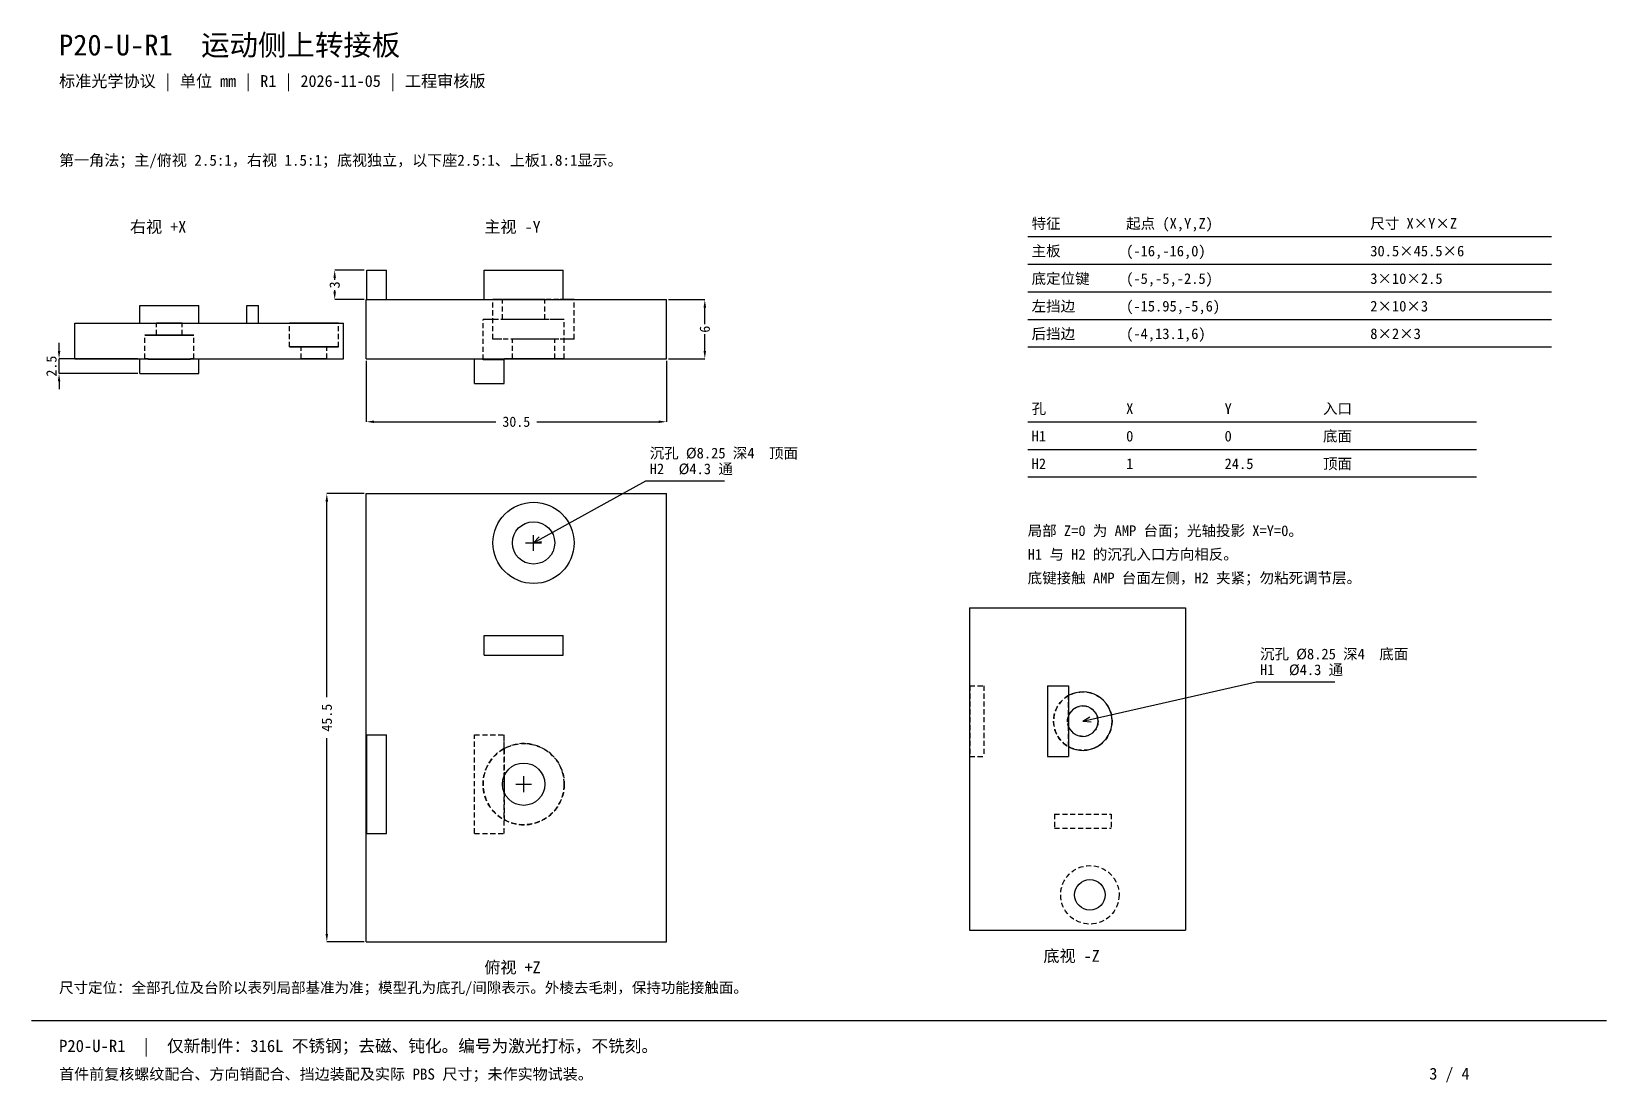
# Model space of a CAD drawing. Header units: millimetres. Extents: x 10 to 410, y 16 to 283.
import ezdxf

# ---------------------------------------------------------------- set-up
doc = ezdxf.new("R2010")
doc.units = ezdxf.units.MM
doc.linetypes.add('HIDDEN_CUSTOM', pattern=[2, 1.3, -0.7])
doc.layers.add('HIDDEN', color=7, linetype='HIDDEN_CUSTOM')
doc.layers.add('VISIBLE', color=7, linetype='Continuous')
doc.styles.add('CN', font='simsun.ttf')
doc.dimstyles.get("Standard").update_dxf_attribs({"dimtxt": 2.5, "dimasz": 2.5, "dimexe": 1.25, "dimexo": 0.625, "dimtad": 1, "dimcen": 2.5, "dimazin": 3, "dimtfac": 1, "dimtmove": 0, "dimatfit": 3})

# ---------------------------------------------------------------- blocks, each defined once
blk = doc.blocks.new('_CLOSEDFILLED')
at = {"color": 0, "linetype": 'BYBLOCK'}
blk.add_solid([(-1, 0.16), (0, 0), (-1, -0.16)], dxfattribs=at)
blk = doc.blocks.new('*D1')
for p, q in [((95, 199.5), (95, 184)), ((171.25, 199.5), (171.25, 184)), ((97, 184), (127.925, 184)), ((138.325, 184), (169.25, 184))]:
    blk.add_line(p, q)
at = {"layer": 'Defpoints'}
for p in [(95, 200), (171.25, 200), (95, 184)]:
    blk.add_point(p, dxfattribs=at)
at = {"xscale": 2, "yscale": 2, "rotation": 180}
blk.add_blockref('_CLOSEDFILLED', (95, 184), dxfattribs=at)
at = {"xscale": 2, "yscale": 2}
blk.add_blockref('_CLOSEDFILLED', (171.25, 184), dxfattribs=at)
at = {"insert": (133.125, 184), "char_height": 2.6, "attachment_point": 5}
blk.add_mtext('30.5', dxfattribs=at)
blk = doc.blocks.new('*D2')
for p, q in [((171.75, 215), (181, 215)), ((181, 208.8), (181, 213)), ((181, 202), (181, 206.2)), ((171.75, 200), (181, 200))]:
    blk.add_line(p, q)
at = {"layer": 'Defpoints'}
for p in [(171.25, 215), (171.25, 200), (181, 200)]:
    blk.add_point(p, dxfattribs=at)
at = {"xscale": 2, "yscale": 2}
for p, rotation in [((181, 215), 90), ((181, 200), 270)]:
    blk.add_blockref('_CLOSEDFILLED', p, dxfattribs=dict(at, rotation=rotation))
at = {"insert": (181, 207.5), "char_height": 2.6, "attachment_point": 5, "rotation": 90}
blk.add_mtext('6', dxfattribs=at)
blk = doc.blocks.new('*D3')
for p, q in [((94.5, 165.75), (85, 165.75)), ((85, 114.075), (85, 163.75)), ((85, 54), (85, 103.675)), ((94.5, 52), (85, 52))]:
    blk.add_line(p, q)
at = {"layer": 'Defpoints'}
for p in [(95, 165.75), (85, 52), (95, 52)]:
    blk.add_point(p, dxfattribs=at)
at = {"xscale": 2, "yscale": 2}
for p, rotation in [((85, 165.75), 90), ((85, 52), 270)]:
    blk.add_blockref('_CLOSEDFILLED', p, dxfattribs=dict(at, rotation=rotation))
at = {"insert": (85, 108.875), "char_height": 2.6, "attachment_point": 5, "rotation": 90}
blk.add_mtext('45.5', dxfattribs=at)
blk = doc.blocks.new('*D4')
for p, q in [((17, 202), (17, 204)), ((37, 200), (17, 200)), ((17, 196.25), (17, 200)), ((37, 196.25), (17, 196.25)), ((17, 194.25), (17, 192.25))]:
    blk.add_line(p, q)
at = {"layer": 'Defpoints'}
for p in [(37.5, 200), (17, 196.25), (37.5, 196.25)]:
    blk.add_point(p, dxfattribs=at)
at = {"xscale": 2, "yscale": 2}
for p, rotation in [((17, 200), 270), ((17, 196.25), 90)]:
    blk.add_blockref('_CLOSEDFILLED', p, dxfattribs=dict(at, rotation=rotation))
at = {"insert": (15.075, 198.125), "char_height": 2.6, "attachment_point": 5, "rotation": 90}
blk.add_mtext('2.5', dxfattribs=at)
blk = doc.blocks.new('*D5')
for p, q in [((94.5, 222.5), (87, 222.5)), ((87, 220.05), (87, 220.5)), ((87, 217), (87, 217.45)), ((94.5, 215), (87, 215))]:
    blk.add_line(p, q)
at = {"layer": 'Defpoints'}
for p in [(95, 222.5), (87, 215), (95, 215)]:
    blk.add_point(p, dxfattribs=at)
at = {"xscale": 2, "yscale": 2}
for p, rotation in [((87, 222.5), 90), ((87, 215), 270)]:
    blk.add_blockref('_CLOSEDFILLED', p, dxfattribs=dict(at, rotation=rotation))
at = {"insert": (87, 218.75), "char_height": 2.6, "attachment_point": 5, "rotation": 90}
blk.add_mtext('3', dxfattribs=at)

msp = doc.modelspace()

# ---------------------------------------------------------------- linework, layer by layer
at = {"layer": 'HIDDEN'}
for p, q in [((95.125, 215), (100.125, 215)), ((125, 215), (145, 215)), ((127.188, 205), (127.188, 215)), ((129.625, 210), (129.625, 215)), ((140.375, 210), (140.375, 215)), ((147.812, 205), (147.812, 215)), ((37.5, 209), (52.5, 209)), ((41.775, 206), (41.775, 209)), ((48.225, 206), (48.225, 209)), ((64.65, 209), (67.65, 209)), ((75.562, 203), (75.562, 209)), ((87.938, 203), (87.938, 209)), ((124.688, 199.75), (124.688, 210)), ((145.312, 200), (145.312, 210)), ((38.812, 200), (38.812, 206)), ((51.188, 200), (51.188, 206)), ((132.125, 200), (132.125, 205)), ((142.875, 200), (142.875, 205)), ((37.5, 200), (52.5, 200)), ((37.5, 200), (39.588, 200)), ((50.412, 200), (52.5, 200)), ((78.525, 200), (78.525, 203)), ((84.975, 200), (84.975, 203)), ((122.5, 200), (130, 200)), ((130, 199.75), (130, 200)), ((248.29, 117), (248.29, 99)), ((248.29, 117), (251.89, 117)), ((251.89, 117), (251.89, 99)), ((273.4, 117), (273.4, 114.494)), ((273.4, 101.506), (273.4, 114.494)), ((122.5, 79.5), (122.5, 104.5)), ((122.5, 104.5), (130, 104.5)), ((130, 101.019), (130, 104.5)), ((130, 79.5), (130, 104.5)), ((130, 101.019), (130, 93.972)), ((273.4, 101.506), (273.4, 99)), ((248.29, 99), (251.89, 99)), ((130, 90.028), (130, 82.981)), ((269.8, 84.42), (269.8, 80.82)), ((269.8, 84.42), (284.2, 84.42)), ((284.2, 84.42), (284.2, 80.82)), ((130, 79.5), (130, 82.981)), ((269.8, 80.82), (284.2, 80.82)), ((122.5, 79.5), (130, 79.5))]:
    msp.add_line(p, q, dxfattribs=at)
for points in [[(147.812, 215), (147.554, 215), (146.791, 215), (145.563, 215), (143.93, 215), (141.974, 215), (139.795, 215), (137.5, 215), (135.205, 215), (133.026, 215), (131.07, 215), (129.437, 215), (128.209, 215), (127.446, 215), (127.188, 215)], [(140.375, 215), (140.24, 215), (139.843, 215), (139.202, 215), (138.351, 215), (137.332, 215), (136.196, 215), (135, 215), (133.804, 215), (132.668, 215), (131.649, 215), (130.798, 215), (130.157, 215), (129.76, 215), (129.625, 215)], [(48.225, 209), (48.144, 209), (47.906, 209), (47.521, 209), (47.011, 209), (46.399, 209), (45.718, 209), (45, 209), (44.282, 209), (43.601, 209), (42.989, 209), (42.479, 209), (42.094, 209), (41.856, 209), (41.775, 209)], [(41.775, 209), (41.795, 209), (41.856, 209), (41.956, 209), (42.094, 209), (42.269, 209), (42.479, 209), (42.72, 209), (42.989, 209), (43.284, 209), (43.601, 209), (43.935, 209), (44.282, 209), (44.639, 209), (45, 209)], [(45, 209), (45.361, 209), (45.718, 209), (46.065, 209), (46.399, 209), (46.716, 209), (47.011, 209), (47.28, 209), (47.521, 209), (47.731, 209), (47.906, 209), (48.044, 209), (48.144, 209), (48.205, 209), (48.225, 209)], [(87.938, 209), (87.782, 209), (87.325, 209), (86.588, 209), (85.608, 209), (84.435, 209), (83.127, 209), (81.75, 209), (80.373, 209), (79.065, 209), (77.892, 209), (76.912, 209), (76.175, 209), (75.718, 209), (75.562, 209)], [(75.562, 209), (75.601, 209), (75.718, 209), (75.91, 209), (76.175, 209), (76.511, 209), (76.912, 209), (77.375, 209), (77.892, 209), (78.458, 209), (79.065, 209), (79.706, 209), (80.373, 209), (81.057, 209), (81.75, 209)], [(81.75, 209), (82.443, 209), (83.127, 209), (83.794, 209), (84.435, 209), (85.042, 209), (85.608, 209), (86.125, 209), (86.588, 209), (86.989, 209), (87.325, 209), (87.59, 209), (87.782, 209), (87.899, 209), (87.938, 209)], [(145.312, 210), (145.054, 210), (144.291, 210), (143.063, 210), (141.43, 210), (139.474, 210), (137.295, 210), (135, 210), (132.705, 210), (130.526, 210), (128.57, 210), (126.937, 210), (125.709, 210), (124.946, 210), (124.688, 210)], [(140.375, 210), (140.24, 210), (139.843, 210), (139.202, 210), (138.351, 210), (137.332, 210), (136.196, 210), (135, 210), (133.804, 210), (132.668, 210), (131.649, 210), (130.798, 210), (130.157, 210), (129.76, 210), (129.625, 210)], [(38.812, 206), (38.851, 206), (38.968, 206), (39.16, 206), (39.425, 206), (39.761, 206), (40.162, 206), (40.625, 206), (41.142, 206), (41.708, 206), (42.315, 206), (42.956, 206), (43.623, 206), (44.307, 206), (45, 206)], [(51.188, 206), (51.032, 206), (50.575, 206), (49.838, 206), (48.858, 206), (47.685, 206), (46.377, 206), (45, 206), (43.623, 206), (42.315, 206), (41.142, 206), (40.162, 206), (39.425, 206), (38.968, 206), (38.812, 206)], [(48.225, 206), (48.144, 206), (47.906, 206), (47.521, 206), (47.011, 206), (46.399, 206), (45.718, 206), (45, 206), (44.282, 206), (43.601, 206), (42.989, 206), (42.479, 206), (42.094, 206), (41.856, 206), (41.775, 206)], [(41.775, 206), (41.795, 206), (41.856, 206), (41.956, 206), (42.094, 206), (42.269, 206), (42.479, 206), (42.72, 206), (42.989, 206), (43.284, 206), (43.601, 206), (43.935, 206), (44.282, 206), (44.639, 206), (45, 206)], [(45, 206), (45.361, 206), (45.718, 206), (46.065, 206), (46.399, 206), (46.716, 206), (47.011, 206), (47.28, 206), (47.521, 206), (47.731, 206), (47.906, 206), (48.044, 206), (48.144, 206), (48.205, 206), (48.225, 206)], [(45, 206), (45.693, 206), (46.377, 206), (47.044, 206), (47.685, 206), (48.292, 206), (48.858, 206), (49.375, 206), (49.838, 206), (50.239, 206), (50.575, 206), (50.84, 206), (51.032, 206), (51.149, 206), (51.188, 206)], [(147.812, 205), (147.554, 205), (146.791, 205), (145.563, 205), (143.93, 205), (141.974, 205), (139.795, 205), (137.5, 205), (135.205, 205), (133.026, 205), (131.07, 205), (129.437, 205), (128.209, 205), (127.446, 205), (127.188, 205)], [(142.875, 205), (142.74, 205), (142.343, 205), (141.702, 205), (140.851, 205), (139.832, 205), (138.696, 205), (137.5, 205), (136.304, 205), (135.168, 205), (134.149, 205), (133.298, 205), (132.657, 205), (132.26, 205), (132.125, 205)], [(39.588, 200), (39.484, 200), (39.386, 200), (39.295, 200), (39.213, 200), (39.137, 200), (39.07, 200), (39.01, 200), (38.958, 200), (38.913, 200), (38.877, 200), (38.849, 200), (38.829, 200), (38.817, 200), (38.812, 200)], [(38.812, 200), (38.851, 200), (38.968, 200), (39.16, 200), (39.425, 200), (39.761, 200), (40.162, 200), (40.625, 200), (41.142, 200), (41.708, 200), (42.315, 200), (42.956, 200), (43.623, 200), (44.307, 200), (45, 200)], [(45, 200), (45.693, 200), (46.377, 200), (47.044, 200), (47.685, 200), (48.292, 200), (48.858, 200), (49.375, 200), (49.838, 200), (50.239, 200), (50.575, 200), (50.84, 200), (51.032, 200), (51.149, 200), (51.188, 200)], [(51.188, 200), (51.183, 200), (51.171, 200), (51.151, 200), (51.123, 200), (51.087, 200), (51.042, 200), (50.99, 200), (50.93, 200), (50.863, 200), (50.787, 200), (50.705, 200), (50.614, 200), (50.516, 200), (50.412, 200)], [(87.938, 203), (87.782, 203), (87.325, 203), (86.588, 203), (85.608, 203), (84.435, 203), (83.127, 203), (81.75, 203), (80.373, 203), (79.065, 203), (77.892, 203), (76.912, 203), (76.175, 203), (75.718, 203), (75.562, 203)], [(75.562, 203), (75.601, 203), (75.718, 203), (75.91, 203), (76.175, 203), (76.511, 203), (76.912, 203), (77.375, 203), (77.892, 203), (78.458, 203), (79.065, 203), (79.706, 203), (80.373, 203), (81.057, 203), (81.75, 203)], [(84.975, 203), (84.894, 203), (84.656, 203), (84.271, 203), (83.761, 203), (83.149, 203), (82.468, 203), (81.75, 203), (81.032, 203), (80.351, 203), (79.739, 203), (79.229, 203), (78.844, 203), (78.606, 203), (78.525, 203)], [(78.525, 203), (78.545, 203), (78.606, 203), (78.706, 203), (78.844, 203), (79.019, 203), (79.229, 203), (79.47, 203), (79.739, 203), (80.034, 203), (80.351, 203), (80.685, 203), (81.032, 203), (81.389, 203), (81.75, 203)], [(84.975, 200), (84.894, 200), (84.656, 200), (84.271, 200), (83.761, 200), (83.149, 200), (82.468, 200), (81.75, 200), (81.032, 200), (80.351, 200), (79.739, 200), (79.229, 200), (78.844, 200), (78.606, 200), (78.525, 200)], [(78.525, 200), (78.545, 200), (78.606, 200), (78.706, 200), (78.844, 200), (79.019, 200), (79.229, 200), (79.47, 200), (79.739, 200), (80.034, 200), (80.351, 200), (80.685, 200), (81.032, 200), (81.389, 200), (81.75, 200)], [(81.75, 203), (82.443, 203), (83.127, 203), (83.794, 203), (84.435, 203), (85.042, 203), (85.608, 203), (86.125, 203), (86.588, 203), (86.989, 203), (87.325, 203), (87.59, 203), (87.782, 203), (87.899, 203), (87.938, 203)], [(81.75, 203), (82.111, 203), (82.468, 203), (82.815, 203), (83.149, 203), (83.466, 203), (83.761, 203), (84.03, 203), (84.271, 203), (84.481, 203), (84.656, 203), (84.794, 203), (84.894, 203), (84.955, 203), (84.975, 203)], [(81.75, 200), (82.111, 200), (82.468, 200), (82.815, 200), (83.149, 200), (83.466, 200), (83.761, 200), (84.03, 200), (84.271, 200), (84.481, 200), (84.656, 200), (84.794, 200), (84.894, 200), (84.955, 200), (84.975, 200)], [(145.312, 200), (145.199, 200), (144.862, 200), (144.308, 200), (143.549, 200), (142.603, 200), (141.49, 200), (140.234, 200), (138.863, 200), (137.407, 200), (135.898, 200), (134.37, 200), (132.856, 200), (131.388, 200), (130, 200)], [(142.875, 200), (142.74, 200), (142.343, 200), (141.702, 200), (140.851, 200), (139.832, 200), (138.696, 200), (137.5, 200), (136.304, 200), (135.168, 200), (134.149, 200), (133.298, 200), (132.657, 200), (132.26, 200), (132.125, 200)], [(50.412, 199.85), (49.895, 199.85), (49.265, 199.85), (48.536, 199.85), (47.726, 199.85), (46.853, 199.85), (45.937, 199.85), (45, 199.85), (44.063, 199.85), (43.147, 199.85), (42.274, 199.85), (41.464, 199.85), (40.735, 199.85), (40.105, 199.85), (39.588, 199.85)], [(130, 199.75), (129.329, 199.75), (128.691, 199.75), (128.09, 199.75), (127.528, 199.75), (127.01, 199.75), (126.538, 199.75), (126.114, 199.75), (125.742, 199.75), (125.424, 199.75), (125.161, 199.75), (124.955, 199.75), (124.807, 199.75), (124.717, 199.75), (124.688, 199.75)]]:
    msp.add_lwpolyline(points, dxfattribs=at)
for centre, radius in [((277, 108), 7.425), ((277, 108), 3.87), ((135, 92), 10.312), ((278.8, 63.9), 7.425)]:
    msp.add_circle(centre, radius, dxfattribs=at)
for centre, radius, start, end in [((277, 108), 7.425, 119.00255, 240.99745), ((277, 108), 3.87, 158.4711, 201.5289), ((135, 92), 10.312, 119.00255, 240.99745), ((135, 92), 10.312, 0, 119.00255), ((135, 92), 10.312, 240.99745, 0)]:
    msp.add_arc(centre, radius, start, end, dxfattribs=at)
at = {"layer": 'VISIBLE'}
for p, q in [((263, 231), (396, 231)), ((263, 224), (396, 224)), ((95.125, 215), (95.125, 222.5)), ((95.125, 222.5), (100.125, 222.5)), ((100.125, 215), (100.125, 222.5)), ((125, 215), (125, 222.5)), ((125, 222.5), (145, 222.5)), ((145, 215), (145, 222.5)), ((263, 217), (396, 217)), ((37.5, 209), (37.5, 213.5)), ((37.5, 213.5), (52.5, 213.5)), ((52.5, 209), (52.5, 213.5)), ((64.65, 209), (64.65, 213.5)), ((64.65, 213.5), (67.65, 213.5)), ((67.65, 209), (67.65, 213.5)), ((95, 200), (95, 215)), ((95, 215), (171.25, 215)), ((171.25, 200), (171.25, 215)), ((21, 200), (21, 209)), ((21, 209), (89.25, 209)), ((89.25, 200), (89.25, 209)), ((263, 210), (396, 210)), ((21, 200), (89.25, 200)), ((37.5, 196.25), (37.5, 200)), ((39.588, 199.85), (39.588, 200)), ((50.412, 199.85), (50.412, 200)), ((52.5, 196.25), (52.5, 200)), ((95, 200), (171.25, 200)), ((122.5, 193.75), (122.5, 200)), ((130, 193.75), (130, 200)), ((263, 203), (396, 203)), ((37.5, 196.25), (52.5, 196.25)), ((50.412, 199.85), (39.588, 199.85)), ((122.5, 193.75), (130, 193.75)), ((263, 184), (377, 184)), ((263, 177), (377, 177)), ((137.5, 153.25), (166, 169)), ((166, 169), (186, 169)), ((263, 170), (377, 170)), ((95, 52), (95, 165.75)), ((95, 165.75), (171.25, 165.75)), ((171.25, 52), (171.25, 165.75)), ((135.5, 153.25), (139.5, 153.25)), ((137.5, 151.25), (137.5, 155.25)), ((137.5, 153.25), (138.936, 154.786)), ((137.5, 153.25), (139.565, 153.648)), ((248.2, 136.8), (248.2, 54.9)), ((248.2, 136.8), (303.1, 136.8)), ((303.1, 136.8), (303.1, 54.9)), ((125, 124.75), (125, 129.75)), ((125, 129.75), (145, 129.75)), ((145, 124.75), (145, 129.75)), ((125, 124.75), (145, 124.75)), ((268, 117), (268, 99)), ((268, 117), (273.4, 117)), ((273.4, 117), (273.4, 99)), ((277, 108), (321, 118)), ((321, 118), (341, 118)), ((277, 108), (278.806, 109.077)), ((277, 108), (279.094, 107.809)), ((95.125, 79.5), (95.125, 104.5)), ((95.125, 104.5), (100.125, 104.5)), ((100.125, 79.5), (100.125, 104.5)), ((268, 99), (273.4, 99)), ((130, 93.972), (130, 90.028)), ((133, 92), (137, 92)), ((135, 90), (135, 94)), ((95.125, 79.5), (100.125, 79.5)), ((95, 52), (171.25, 52)), ((248.2, 54.9), (303.1, 54.9)), ((10, 32), (410, 32))]:
    msp.add_line(p, q, dxfattribs=at)
for centre, radius in [((137.5, 153.25), 10.312), ((137.5, 153.25), 5.375), ((135, 92), 5.375), ((278.8, 63.9), 3.87)]:
    msp.add_circle(centre, radius, dxfattribs=at)
for radius, start, end in [(7.425, 360, 119.00255), (3.87, 0, 158.4711), (7.425, 240.99745, 0), (3.87, 201.5289, 0)]:
    msp.add_arc((277, 108), radius, start, end, dxfattribs=at)

# ---------------------------------------------------------------- texts
at = {"style": 'CN'}
for s, height, p in [('P20-U-R1  运动侧上转接板', 5.3, (17, 277)), ('标准光学协议 | 单位 mm | R1 | 2026-11-05 | 工程审核版', 3, (17, 269)), ('第一角法；主/俯视 2.5:1，右视 1.5:1；底视独立，以下座2.5:1、上板1.8:1显示。', 2.8, (17, 249)), ('特征', 2.7, (264, 233)), ('起点 (X,Y,Z)', 2.7, (288, 233)), ('尺寸 X×Y×Z', 2.7, (350, 233)), ('右视 +X', 3, (35, 232)), ('主视 -Y', 3, (125, 232)), ('主板', 2.7, (264, 226)), ('(-16,-16,0)', 2.7, (288, 226)), ('30.5×45.5×6', 2.7, (350, 226)), ('底定位键', 2.7, (264, 219)), ('(-5,-5,-2.5)', 2.7, (288, 219)), ('3×10×2.5', 2.7, (350, 219)), ('左挡边', 2.7, (264, 212)), ('(-15.95,-5,6)', 2.7, (288, 212)), ('2×10×3', 2.7, (350, 212)), ('后挡边', 2.7, (264, 205)), ('(-4,13.1,6)', 2.7, (288, 205)), ('8×2×3', 2.7, (350, 205)), ('孔', 2.7, (264, 186)), ('X', 2.7, (288, 186)), ('Y', 2.7, (313, 186)), ('入口', 2.7, (338, 186)), ('H1', 2.7, (264, 179)), ('0', 2.7, (288, 179)), ('0', 2.7, (313, 179)), ('底面', 2.7, (338, 179)), ('沉孔 Ø8.25 深4  顶面', 2.7, (167, 174.7)), ('H2  Ø4.3 通', 2.7, (167, 170.7)), ('H2', 2.7, (264, 172)), ('1', 2.7, (288, 172)), ('24.5', 2.7, (313, 172)), ('顶面', 2.7, (338, 172)), ('局部 Z=0 为 AMP 台面；光轴投影 X=Y=0。', 2.7, (263, 155)), ('H1 与 H2 的沉孔入口方向相反。', 2.7, (263, 149)), ('底键接触 AMP 台面左侧，H2 夹紧；勿粘死调节层。', 2.7, (263, 143)), ('沉孔 Ø8.25 深4  底面', 2.7, (322, 123.7)), ('H1  Ø4.3 通', 2.7, (322, 119.7)), ('底视 -Z', 3, (267, 46.9)), ('俯视 +Z', 3, (125, 44)), ('尺寸定位：全部孔位及台阶以表列局部基准为准；模型孔为底孔/间隙表示。外棱去毛刺，保持功能接触面。', 2.7, (17, 39)), ('P20-U-R1  |  仅新制件：316L 不锈钢；去磁、钝化。编号为激光打标，不铣刻。', 3.1, (17, 24)), ('首件前复核螺纹配合、方向销配合、挡边装配及实际 PBS 尺寸；未作实物试装。', 2.8, (17, 17)), ('3 / 4', 3, (365, 17))]:
    msp.add_text(s, height=height, dxfattribs=at).set_placement(p)

# ---------------------------------------------------------------- dimensions: what is measured, and where the dimension line sits
for base, p1, p2, text, picture, middle in [((87, 215), (95, 215), (95, 222.5), '3', '*D5', (87, 218.75)), ((181, 200), (171.25, 200), (171.25, 215), '6', '*D2', (181, 207.5)), ((17, 196.25), (37.5, 196.25), (37.5, 200), '2.5', '*D4', (15.075, 198.125)), ((85, 52), (95, 52), (95, 165.75), '45.5', '*D3', (85, 108.875))]:
    dim = msp.add_linear_dim(base=base, p1=p1, p2=p2, angle=90, text=text, dimstyle='Standard', override={"dimtxt": 2.6, "dimasz": 2, "dimexo": 0.5, "dimlfac": 0.4})
    dim.commit()
    dim.dimension.update_dxf_attribs({"geometry": picture, "text_midpoint": middle})
dim = msp.add_linear_dim(base=(95, 184), p1=(95, 200), p2=(171.25, 200), text='30.5', dimstyle='Standard', override={"dimtxt": 2.6, "dimasz": 2, "dimexo": 0.5, "dimlfac": 0.4})
dim.commit()
dim.dimension.update_dxf_attribs({"geometry": '*D1', "text_midpoint": (133.125, 184)})

doc.saveas('drawing.dxf')
